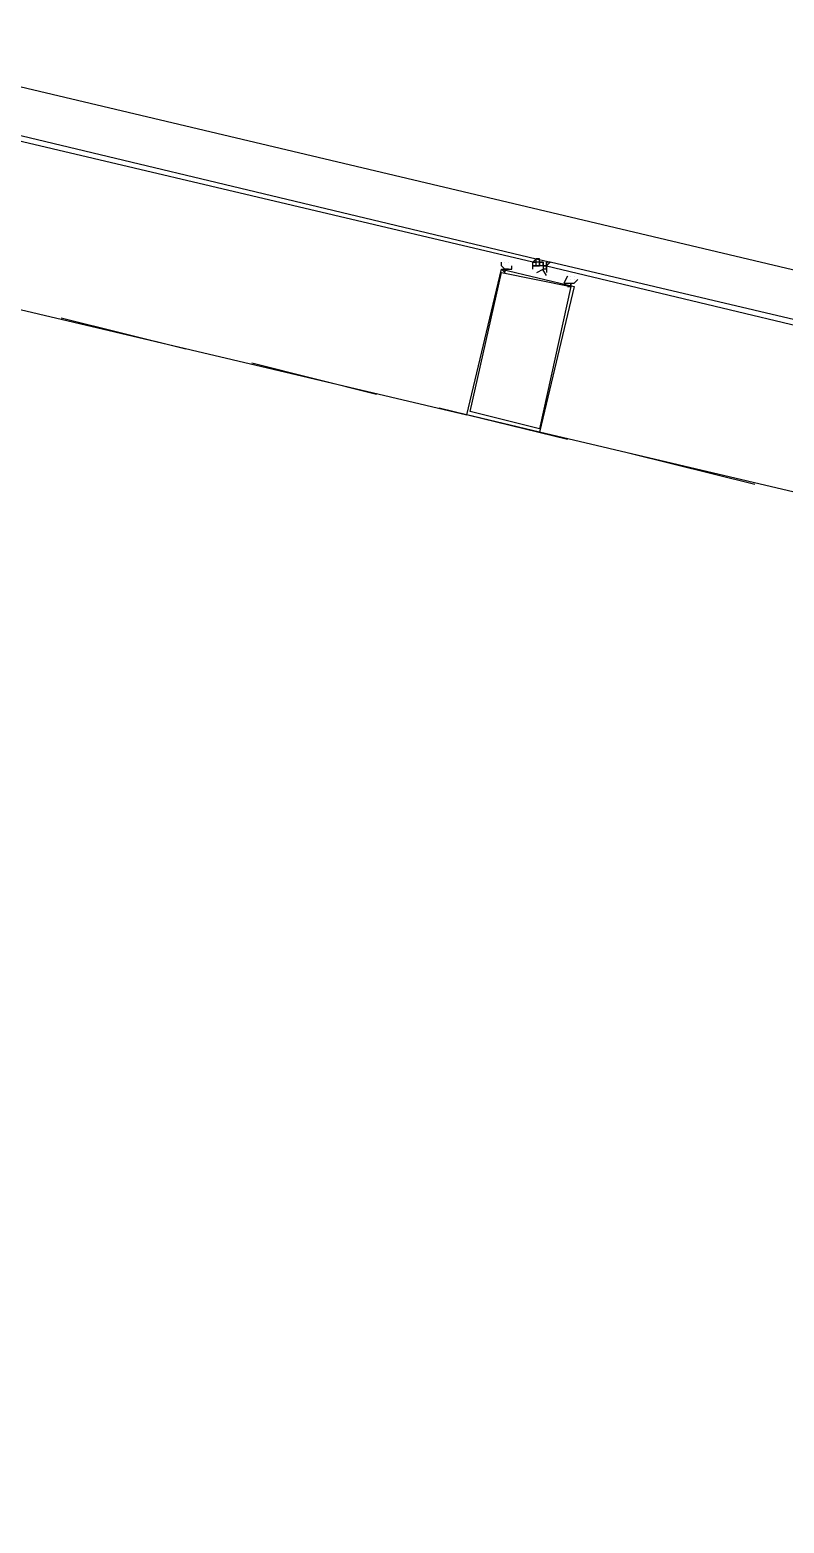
# Model space of a CAD drawing. Header units: feet. Extents: x -84 to 198, y -22 to 181.
# Drawn here: x 117.96 to 120.86, y 53.29 to 59.03 of the extents above; entities that cross this region are included whole.
import ezdxf

# ---------------------------------------------------------------- set-up
doc = ezdxf.new("R2010")
doc.units = ezdxf.units.FT
doc.layers.add('A-LINEA', color=7, linetype='CONTINUOUS')

msp = doc.modelspace()

# ---------------------------------------------------------------- linework, layer by layer
at = {"layer": 'A-LINEA'}
for p, q in [((117.0933, 58.1511), (119.64, 57.5511)), ((119.9063, 58.1516), (119.9627, 58.1383)), ((119.9067, 58.1511), (119.9067, 58.1511)), ((119.9067, 58.1511), (119.9067, 58.1511)), ((119.9067, 58.1511), (119.9067, 58.1511)), ((119.9067, 58.1511), (119.92, 58.1511)), ((119.9067, 58.1511), (119.9067, 58.1511)), ((119.9067, 58.1378), (119.9067, 58.1511)), ((119.9067, 58.1511), (119.9067, 58.1511)), ((119.9067, 58.1511), (119.9067, 58.1511)), ((119.9067, 58.1511), (119.9067, 58.1511)), ((119.9067, 58.1511), (119.9067, 58.1511)), ((119.9067, 58.1511), (119.92, 58.1511)), ((119.9067, 58.1378), (119.9067, 58.1511)), ((119.92, 58.1511), (119.9067, 58.1511)), ((119.9067, 58.1511), (119.9067, 58.1511)), ((119.92, 58.1511), (119.9067, 58.1511)), ((119.9067, 58.1511), (119.9067, 58.1511)), ((119.92, 58.1511), (119.9067, 58.1511)), ((119.9067, 58.1511), (119.9067, 58.1511)), ((119.9067, 58.1511), (119.9067, 58.1511)), ((119.9067, 58.1511), (119.9067, 58.1511)), ((119.9067, 58.1511), (119.92, 58.1511)), ((119.9067, 58.1511), (119.9067, 58.1511)), ((119.9067, 58.1511), (119.9067, 58.1511)), ((119.9067, 58.1511), (119.9067, 58.1511)), ((119.92, 58.1511), (119.92, 58.1511)), ((119.92, 58.1378), (119.92, 58.1511)), ((119.92, 58.1511), (119.92, 58.1511)), ((119.92, 58.1511), (119.92, 58.1511)), ((119.8, 58.1378), (119.8, 58.1378)), ((119.8, 58.1378), (119.8, 58.1378)), ((119.8933, 58.1378), (119.8933, 58.1378)), ((119.8933, 58.1244), (119.8933, 58.1378)), ((119.9067, 58.1378), (119.8933, 58.1378)), ((119.8933, 58.1378), (119.8933, 58.1378)), ((119.8933, 58.1244), (119.9067, 58.1244)), ((119.8933, 58.1244), (119.8933, 58.1244)), ((119.8933, 58.1244), (119.8933, 58.1244)), ((119.8933, 58.1244), (119.8933, 58.1244)), ((119.8933, 58.1244), (119.8933, 58.1244)), ((119.8933, 58.1244), (119.8933, 58.1244)), ((119.8933, 58.1244), (119.8933, 58.1244)), ((119.9067, 58.1244), (119.8933, 58.1244)), ((119.9067, 58.1244), (119.8933, 58.1244)), ((119.8933, 58.1244), (119.8933, 58.1244)), ((119.8933, 58.1244), (119.8933, 58.1244)), ((119.9067, 58.1244), (119.8933, 58.1244)), ((119.8933, 58.1111), (119.8933, 58.1111)), ((119.8933, 58.1111), (119.8933, 58.1111)), ((119.8933, 58.1111), (119.8933, 58.1111)), ((119.8933, 58.1111), (119.8933, 58.1111)), ((119.8933, 58.1111), (119.8933, 58.1111)), ((119.8933, 58.1111), (119.8933, 58.1111)), ((119.9067, 58.1378), (119.9067, 58.1378)), ((119.9067, 58.1378), (119.9067, 58.1378)), ((119.9067, 58.1378), (119.9067, 58.1378)), ((119.9067, 58.1244), (119.9067, 58.1378)), ((119.9067, 58.1378), (119.9067, 58.1378)), ((119.9067, 58.1378), (119.9067, 58.1378)), ((119.9067, 58.1378), (119.9067, 58.1378)), ((119.9067, 58.1378), (119.9067, 58.1378)), ((119.9067, 58.1378), (119.9067, 58.1378)), ((119.9067, 58.1244), (119.9067, 58.1378)), ((119.9067, 58.1378), (119.9067, 58.1378)), ((119.9067, 58.1244), (119.9067, 58.1378)), ((119.9067, 58.1378), (119.9067, 58.1378)), ((119.9067, 58.1378), (119.9067, 58.1378)), ((119.9067, 58.1378), (119.9067, 58.1378)), ((119.9067, 58.1378), (119.9067, 58.1378)), ((119.9067, 58.1378), (119.9067, 58.1378)), ((119.9067, 58.1378), (119.9067, 58.1378)), ((119.9067, 58.1378), (119.9067, 58.1378)), ((119.9067, 58.1378), (119.9067, 58.1378)), ((119.9067, 58.1378), (119.9067, 58.1378)), ((119.9067, 58.1378), (119.9067, 58.1378)), ((119.9067, 58.1378), (119.9067, 58.1378)), ((119.9067, 58.1378), (119.9067, 58.1378)), ((119.92, 58.1378), (119.9067, 58.1378)), ((119.9067, 58.1378), (119.9067, 58.1378)), ((119.92, 58.1378), (119.9067, 58.1378)), ((119.9067, 58.1244), (119.9067, 58.1244)), ((119.9067, 58.1244), (119.9067, 58.1244)), ((119.9067, 58.1244), (119.92, 58.1244)), ((119.9067, 58.1244), (119.9067, 58.1244)), ((119.9067, 58.1244), (119.9067, 58.1244)), ((119.9067, 58.1244), (119.9067, 58.1244)), ((119.9067, 58.1244), (119.9067, 58.1244)), ((119.9067, 58.1244), (119.9067, 58.1244)), ((119.9067, 58.1244), (119.9067, 58.1244)), ((119.9067, 58.1244), (119.92, 58.1244)), ((119.92, 58.1244), (119.9067, 58.1244)), ((119.9067, 58.1244), (119.9067, 58.1244)), ((119.9067, 58.1244), (119.92, 58.1244)), ((119.9067, 58.1244), (119.9067, 58.1244)), ((119.9067, 58.1244), (119.9067, 58.1244)), ((119.92, 58.1378), (119.9333, 58.1378)), ((119.92, 58.1378), (119.92, 58.1378)), ((119.92, 58.1378), (119.92, 58.1378)), ((119.92, 58.1378), (119.92, 58.1378)), ((119.92, 58.1378), (119.92, 58.1378)), ((119.92, 58.1378), (119.92, 58.1378)), ((119.92, 58.1378), (119.92, 58.1378)), ((119.92, 58.1378), (119.92, 58.1378)), ((119.92, 58.1378), (119.92, 58.1378)), ((119.92, 58.1378), (119.92, 58.1378)), ((119.92, 58.1378), (119.92, 58.1378)), ((119.92, 58.1378), (119.92, 58.1378)), ((119.92, 58.1378), (119.92, 58.1378)), ((119.92, 58.1378), (119.92, 58.1378)), ((119.9333, 58.1378), (119.92, 58.1378)), ((119.92, 58.1378), (119.92, 58.1378)), ((119.92, 58.1378), (119.92, 58.1378)), ((119.92, 58.1378), (119.9333, 58.1378)), ((119.92, 58.1378), (119.92, 58.1378)), ((119.92, 58.1378), (119.92, 58.1378)), ((119.92, 58.1378), (119.9333, 58.1378)), ((119.92, 58.1244), (119.92, 58.1378)), ((119.92, 58.1378), (119.92, 58.1378)), ((119.9333, 58.1378), (119.92, 58.1378)), ((119.92, 58.1244), (119.92, 58.1378)), ((119.92, 58.1378), (119.92, 58.1378)), ((119.9333, 58.1378), (119.92, 58.1378)), ((119.92, 58.1378), (119.92, 58.1378)), ((119.92, 58.1378), (119.92, 58.1378)), ((119.92, 58.1378), (119.92, 58.1244)), ((119.92, 58.1378), (119.92, 58.1244)), ((119.92, 58.1378), (119.92, 58.1244)), ((119.92, 58.1378), (119.92, 58.1244)), ((119.92, 58.1244), (119.92, 58.1244)), ((119.92, 58.1244), (119.92, 58.1244)), ((119.92, 58.1244), (119.92, 58.1244)), ((119.92, 58.1244), (119.92, 58.1244)), ((119.92, 58.1244), (119.92, 58.1244)), ((119.92, 58.1244), (119.92, 58.1244)), ((119.92, 58.1244), (119.92, 58.1244)), ((119.92, 58.1244), (119.92, 58.1244)), ((119.92, 58.1244), (119.92, 58.1244)), ((119.92, 58.1244), (119.92, 58.1244)), ((119.92, 58.1244), (119.92, 58.1244)), ((119.92, 58.1244), (119.92, 58.1244)), ((119.92, 58.1244), (119.92, 58.1244)), ((119.92, 58.1244), (119.92, 58.1244)), ((119.92, 58.1244), (119.92, 58.1244)), ((119.92, 58.1244), (119.92, 58.1244)), ((119.9333, 58.1378), (119.9333, 58.1378)), ((119.9333, 58.1378), (119.9333, 58.1378)), ((119.9333, 58.1378), (119.9333, 58.1378)), ((119.9333, 58.1378), (119.9333, 58.1378)), ((119.9333, 58.1378), (119.9333, 58.1378)), ((119.9333, 58.1378), (119.9333, 58.1378)), ((119.9333, 58.1378), (119.9333, 58.1378)), ((119.9333, 58.1378), (119.9333, 58.1378)), ((119.9333, 58.1244), (119.9333, 58.1378)), ((119.9333, 58.1378), (119.9333, 58.1378)), ((119.9333, 58.1378), (119.9333, 58.1378)), ((119.9333, 58.1378), (119.9333, 58.1378)), ((119.9333, 58.1378), (119.9333, 58.1378)), ((119.9333, 58.1378), (119.9333, 58.1378)), ((119.9333, 58.1378), (119.9333, 58.1378)), ((119.9333, 58.1378), (119.9333, 58.1378)), ((119.9333, 58.1378), (119.9333, 58.1378)), ((119.9333, 58.1378), (119.9333, 58.1378)), ((119.9333, 58.1378), (119.9333, 58.1378)), ((119.9333, 58.1378), (119.9333, 58.1378)), ((119.9333, 58.1378), (119.9333, 58.1378)), ((119.9333, 58.1378), (119.9333, 58.1378)), ((119.9333, 58.1378), (119.9333, 58.1378)), ((119.9333, 58.1378), (119.9333, 58.1378)), ((119.9333, 58.1378), (119.9333, 58.1378)), ((119.9333, 58.1378), (119.9333, 58.1378)), ((119.9333, 58.1244), (119.9333, 58.1244)), ((119.9333, 58.1244), (119.9333, 58.1244)), ((119.9333, 58.1244), (119.9333, 58.1244)), ((119.9333, 58.1244), (119.9333, 58.1244)), ((119.9333, 58.1244), (119.9333, 58.1244)), ((119.9333, 58.1244), (119.9333, 58.1244)), ((119.9333, 58.1244), (119.9333, 58.1244)), ((119.9333, 58.1244), (119.9333, 58.1244)), ((119.9333, 58.1244), (119.9333, 58.1244)), ((119.9333, 58.1244), (119.9333, 58.1244)), ((119.9333, 58.1244), (119.9467, 58.1244)), ((119.9333, 58.1244), (119.9333, 58.1244)), ((119.9333, 58.1244), (119.9467, 58.1244)), ((119.9333, 58.1244), (119.9333, 58.1244)), ((119.9333, 58.1244), (119.9333, 58.1244)), ((119.9467, 58.1244), (119.9333, 58.1244)), ((119.9333, 58.1244), (119.9333, 58.1244)), ((119.9333, 58.1244), (119.9333, 58.1244)), ((119.9467, 58.1244), (119.9333, 58.1244)), ((119.9333, 58.1244), (119.9333, 58.1244)), ((119.9333, 58.1244), (119.9333, 58.1244)), ((119.9333, 58.1244), (119.9333, 58.1244)), ((119.9333, 58.1244), (119.9333, 58.1244)), ((119.9333, 58.1244), (119.9333, 58.1244)), ((119.9333, 58.1244), (119.9333, 58.1244)), ((119.9333, 58.1244), (119.9333, 58.1111)), ((119.9333, 58.1244), (119.9333, 58.1111)), ((119.9467, 58.1111), (119.9333, 58.1111)), ((119.9333, 58.1111), (119.9333, 58.1111)), ((119.9333, 58.1111), (119.9333, 58.1111)), ((119.9467, 58.1378), (119.9467, 58.1378)), ((119.9467, 58.1378), (119.9467, 58.1378)), ((119.9467, 58.1378), (119.9467, 58.1378)), ((119.9467, 58.1378), (119.9467, 58.1378)), ((119.9467, 58.1378), (119.9467, 58.1378)), ((119.9467, 58.1378), (119.9467, 58.1378)), ((119.9467, 58.1378), (119.9467, 58.1378)), ((119.9467, 58.1378), (119.9467, 58.1378)), ((119.9467, 58.1378), (119.9467, 58.1378)), ((119.9467, 58.1378), (119.9467, 58.1378)), ((119.9467, 58.1378), (119.9467, 58.1378)), ((119.9467, 58.1378), (119.9467, 58.1378)), ((119.9467, 58.1378), (119.9467, 58.1378)), ((119.9467, 58.1244), (119.9467, 58.1378)), ((119.9467, 58.1378), (119.9467, 58.1378)), ((119.9467, 58.1378), (119.9467, 58.1378)), ((119.9467, 58.1378), (119.9467, 58.1378)), ((119.9467, 58.1378), (119.9467, 58.1378)), ((119.9467, 58.1378), (119.9467, 58.1378)), ((119.9467, 58.1378), (119.9467, 58.1378)), ((119.9467, 58.1378), (119.9467, 58.1378)), ((119.9467, 58.1378), (119.9467, 58.1378)), ((119.9467, 58.1378), (119.9467, 58.1378)), ((119.9467, 58.1378), (119.9467, 58.1378)), ((119.9467, 58.1378), (119.9467, 58.1378)), ((119.96, 58.1378), (119.9467, 58.1378)), ((119.9467, 58.1244), (119.9467, 58.1244)), ((119.9467, 58.1244), (119.9467, 58.1244)), ((119.9467, 58.1244), (119.9467, 58.1244)), ((119.9467, 58.1244), (119.9467, 58.1244)), ((119.9467, 58.1244), (119.9467, 58.1244)), ((119.9467, 58.1244), (119.9467, 58.1244)), ((119.9467, 58.1244), (119.9467, 58.1244)), ((119.9467, 58.1244), (119.9467, 58.1244)), ((119.9467, 58.1111), (119.9467, 58.1244)), ((119.9467, 58.1244), (119.9467, 58.1244)), ((119.9467, 58.1244), (119.9467, 58.1111)), ((119.9467, 58.1244), (119.9467, 58.1111)), ((119.9467, 58.1244), (119.9467, 58.1244)), ((119.9467, 58.1244), (119.9467, 58.1244)), ((119.9467, 58.1244), (119.9467, 58.1244)), ((119.9467, 58.1244), (119.9467, 58.1244)), ((119.9467, 58.1244), (119.9467, 58.1244)), ((119.9467, 58.1244), (119.9467, 58.1244)), ((119.9467, 58.1244), (119.9467, 58.1244)), ((119.9467, 58.1244), (119.9467, 58.1244)), ((119.9467, 58.1244), (119.9467, 58.1111)), ((119.9467, 58.1244), (119.9467, 58.1244)), ((119.9467, 58.1244), (119.9467, 58.1244)), ((119.9467, 58.1244), (119.9467, 58.1111)), ((119.9467, 58.1111), (119.9467, 58.1111)), ((119.9467, 58.1111), (119.9467, 58.1111)), ((119.9467, 58.1111), (119.9467, 58.1111)), ((119.9467, 58.1111), (119.9467, 58.1111)), ((119.9467, 58.1111), (119.9467, 58.1111)), ((119.9467, 58.1111), (119.9467, 58.1111)), ((119.9467, 58.1111), (119.9467, 58.1111)), ((119.9467, 58.1111), (119.9467, 58.1111)), ((119.9467, 58.0978), (119.9467, 58.0978)), ((119.9467, 58.0978), (119.9467, 58.0978)), ((119.9467, 58.0978), (119.9467, 58.0978)), ((119.9467, 58.0978), (119.9467, 58.0978)), ((119.9467, 58.0978), (119.9467, 58.0978)), ((119.9467, 58.0978), (119.9467, 58.0978)), ((119.9467, 58.0978), (119.9467, 58.0978)), ((119.9467, 58.0978), (119.9467, 58.0978)), ((119.9467, 58.0978), (119.9467, 58.0978)), ((119.9467, 58.0978), (119.9467, 58.0978)), ((119.9467, 58.0978), (119.9467, 58.0978)), ((119.9467, 58.0978), (119.9467, 58.0978)), ((119.96, 58.1378), (119.96, 58.1378)), ((119.96, 58.1378), (119.96, 58.1378)), ((119.96, 58.1378), (119.96, 58.1378)), ((120.04, 58.0844), (120.04, 58.0844)), ((120.04, 58.0711), (120.04, 58.0711)), ((120.0533, 58.0844), (120.0533, 58.0844)), ((120.0533, 58.0711), (120.0533, 58.0711)), ((118.08, 57.9244), (118.56, 57.8044)), ((118.8133, 57.7511), (119.2933, 57.6311)), ((119.5333, 57.5778), (120.0267, 57.4578)), ((122.4667, 56.8844), (119.92, 57.4844)), ((120.2667, 57.4044), (120.7467, 57.2844))]:
    msp.add_line(p, q, dxfattribs=at)
for points in [[(117, 59.0311), (123.76, 57.4311), (119.84, 40.8844)], [(117.12, 58.8178), (117.12, 58.8178), (119.9067, 58.1511), (119.8933, 58.1378), (117.12, 58.7911), (117.12, 58.8044), (117.12, 58.8178)], [(119.8933, 58.1111), (119.8933, 58.1244), (119.8933, 58.1378), (119.9067, 58.1378), (119.9067, 58.1511)], [(119.92, 57.4844), (119.64, 57.5511), (119.7733, 58.1111), (120.0533, 58.0444), (119.92, 57.4844)], [(119.92, 57.4978), (119.6533, 57.5644), (119.7733, 58.0978), (120.04, 58.0444), (119.92, 57.4978)], [(119.7867, 58.0978), (119.7733, 58.1111), (119.7733, 58.1111), (119.7867, 58.1111), (119.7867, 58.1111), (119.7867, 58.1111), (119.7733, 58.1244), (119.7733, 58.1244), (119.7733, 58.1378), (119.7733, 58.1378), (119.7733, 58.1378)], [(119.7867, 58.1378), (119.7867, 58.1378), (119.7867, 58.1378)], [(119.7867, 58.1111), (119.7867, 58.1111), (119.7867, 58.1111), (119.8, 58.1111), (119.7867, 58.1111), (119.7867, 58.1111), (119.7867, 58.0978)], [(119.8, 58.1111), (119.8133, 58.1111), (119.8133, 58.1111), (119.8133, 58.1244), (119.8133, 58.1244), (119.8133, 58.1244)], [(119.9461, 58.0866), (119.9318, 58.1104), (119.9075, 58.0969)], [(119.9333, 58.1378), (119.9333, 58.1378), (119.9333, 58.1244), (119.92, 58.1244)], [(119.9467, 58.1378), (119.9467, 58.1244), (119.9467, 58.1111), (119.9467, 58.0978)], [(122.7333, 57.4844), (119.96, 58.1378), (119.9467, 58.1244), (122.7333, 57.4578), (122.7333, 57.4711), (122.7333, 57.4844)], [(120.0267, 58.0844), (120.0267, 58.0844), (120.0267, 58.0844), (120.0133, 58.0578), (120.0133, 58.0578), (120.04, 58.0578), (120.04, 58.0578), (120.04, 58.0444), (120.0267, 58.0444), (120.0267, 58.0444), (120.04, 58.0444), (120.04, 58.0444), (120.04, 58.0444), (120.04, 58.0444), (120.04, 58.0444), (120.04, 58.0578), (120.04, 58.0578), (120.0533, 58.0578), (120.0533, 58.0578), (120.0667, 58.0711), (120.0667, 58.0711), (120.0667, 58.0711)]]:
    msp.add_lwpolyline(points, dxfattribs=at)
for points in [[(119.7867, 58.1111), (119.7867, 58.1111), (119.7867, 58.1111), (119.7867, 58.1111)], [(120.04, 58.0578), (120.04, 58.0578), (120.04, 58.0444), (120.04, 58.0444)]]:
    msp.add_lwpolyline(points, close=True, dxfattribs=at)

doc.saveas('drawing.dxf')
